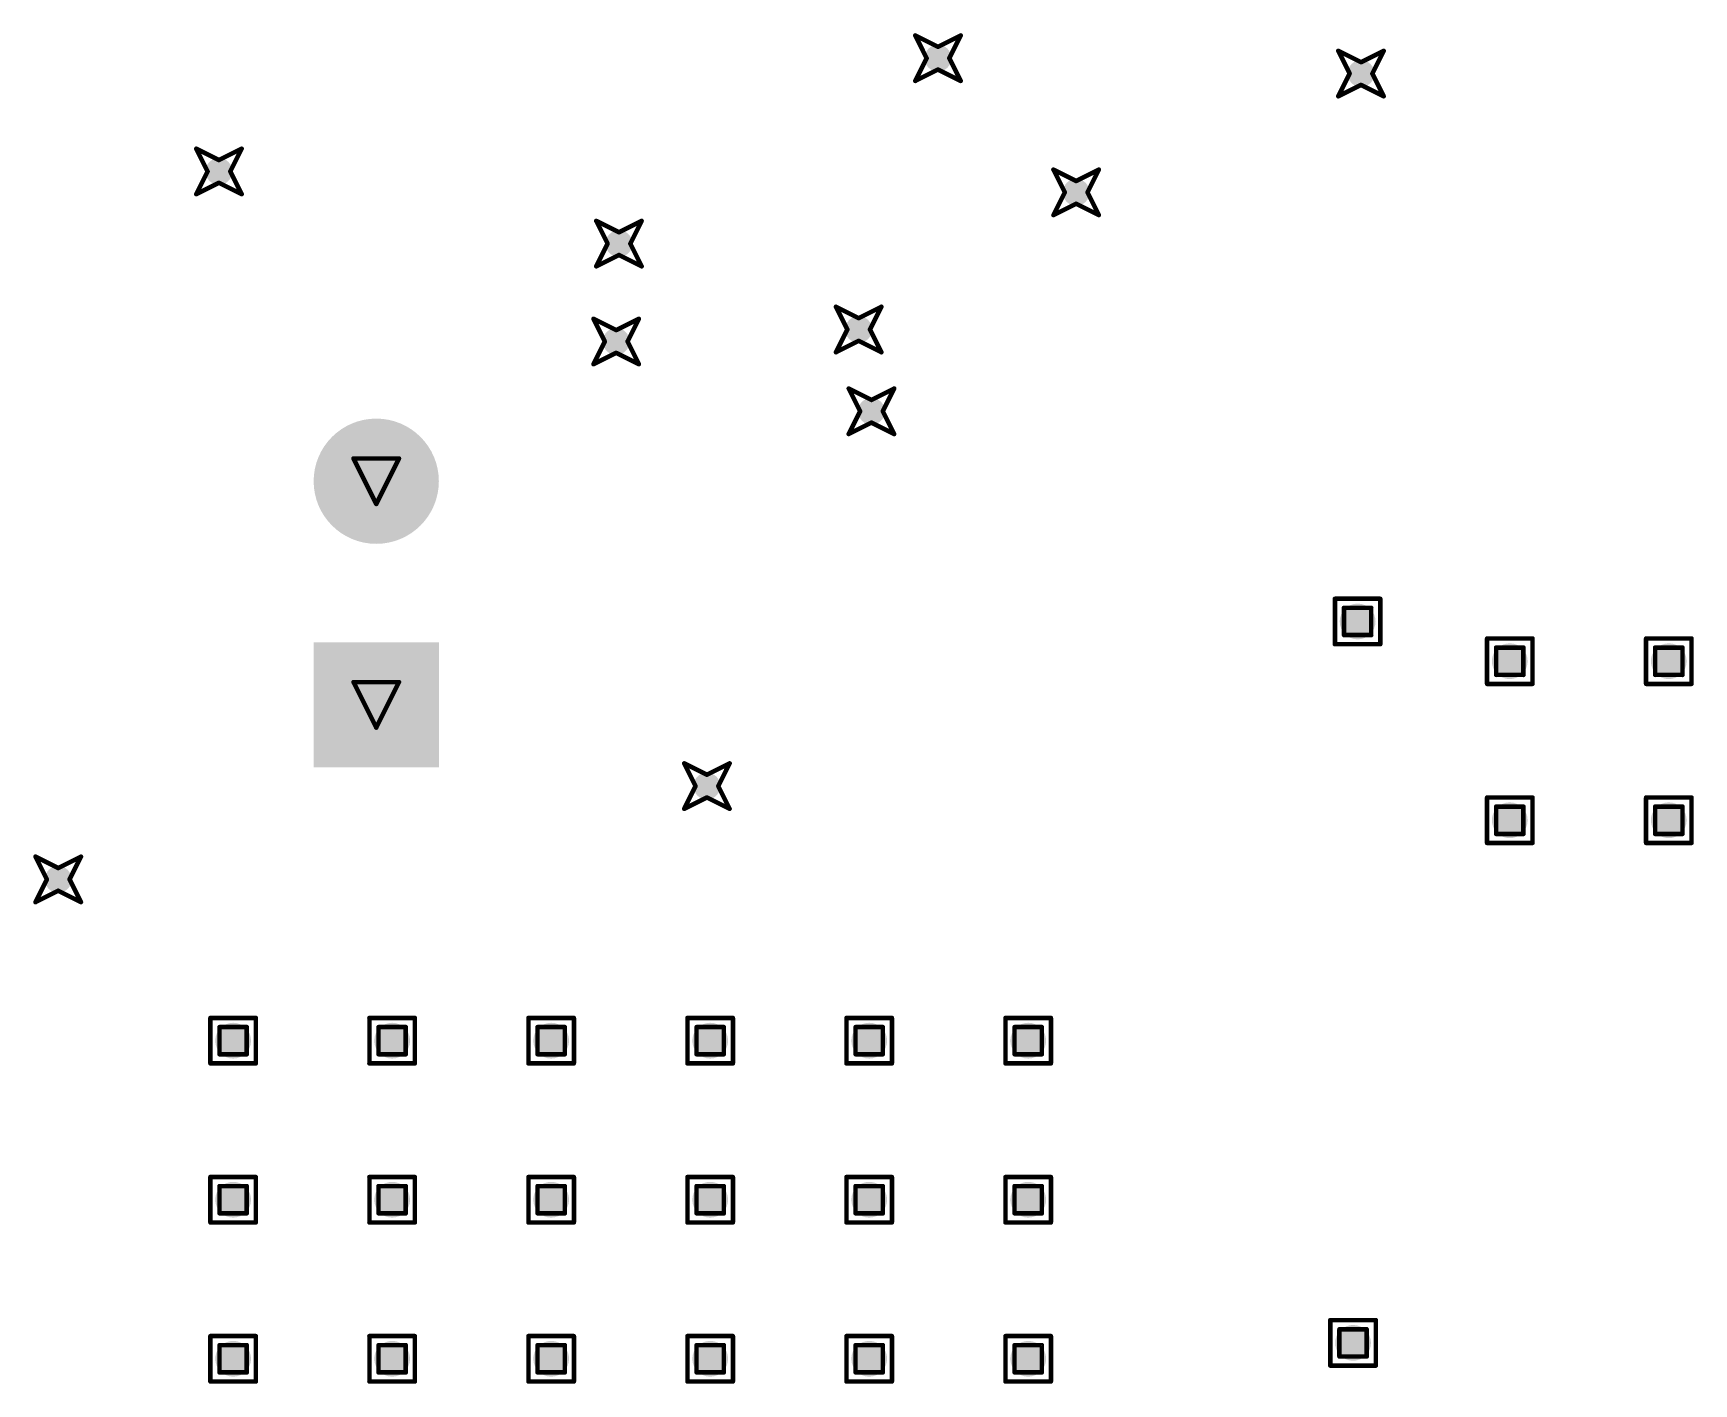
# Model space of a CAD drawing. Header units: millimetres. Extents: x -25 to 478, y -31 to 252.
# Drawn here: x 248.79 to 267.35, y 22.44 to 37.54 of the extents above; entities that cross this region are included whole.
import ezdxf

# ---------------------------------------------------------------- set-up
doc = ezdxf.new("R2010")
doc.units = ezdxf.units.MM
for name, color, linetype in [('DrillDrawing', 1, 'Continuous'), ('MultiLayer', 9, 'Continuous'), ('PadHoleLayer', 156, 'Continuous'), ('ViaHoleLayer', 16, 'Continuous')]:
    doc.layers.add(name, color=color, linetype=linetype)

# ---------------------------------------------------------------- blocks, each defined once
blk = doc.blocks.new('JST_B2B_EH_A_1496')
at = {"layer": 'MultiLayer'}
blk.add_hatch(color=9, dxfattribs=at).paths.add_polyline_path([(-1.95, 0.7), (-0.55, 0.7), (-0.55, -0.7), (-1.95, -0.7)])
h = blk.add_hatch(color=9, dxfattribs=at)
edge = h.paths.add_edge_path()
edge.add_arc((1.25, 0), 0.7, 0, 360)
at = {"layer": 'PadHoleLayer'}
h = blk.add_hatch(color=156, dxfattribs=at)
edge = h.paths.add_edge_path()
edge.add_arc((-1.25, 0), 0.45, 0, 360)
h = blk.add_hatch(color=156, dxfattribs=at)
edge = h.paths.add_edge_path()
edge.add_arc((1.25, 0), 0.45, 0, 360)

msp = doc.modelspace()

# ---------------------------------------------------------------- hatches: boundary and pattern name
at = {"layer": 'ViaHoleLayer'}
h = msp.add_hatch(color=16, dxfattribs=at)
edge = h.paths.add_edge_path()
edge.add_arc((258.902, 37.262), 0.15, 0, 360)
h = msp.add_hatch(color=16, dxfattribs=at)
edge = h.paths.add_edge_path()
edge.add_arc((263.632, 37.09), 0.15, 0, 360)
h = msp.add_hatch(color=16, dxfattribs=at)
edge = h.paths.add_edge_path()
edge.add_arc((250.862, 35.996), 0.15, 0, 360)
h = msp.add_hatch(color=16, dxfattribs=at)
edge = h.paths.add_edge_path()
edge.add_arc((260.447, 35.762), 0.15, 0, 360)
h = msp.add_hatch(color=16, dxfattribs=at)
edge = h.paths.add_edge_path()
edge.add_arc((255.335, 35.189), 0.15, 0, 360)
h = msp.add_hatch(color=16, dxfattribs=at)
edge = h.paths.add_edge_path()
edge.add_arc((258.015, 34.229), 0.15, 0, 360)
h = msp.add_hatch(color=16, dxfattribs=at)
edge = h.paths.add_edge_path()
edge.add_arc((255.304, 34.095), 0.15, 0, 360)
h = msp.add_hatch(color=16, dxfattribs=at)
edge = h.paths.add_edge_path()
edge.add_arc((258.158, 33.315), 0.15, 0, 360)
h = msp.add_hatch(color=16, dxfattribs=at)
edge = h.paths.add_edge_path()
edge.add_arc((263.594, 30.965), 0.2, 0, 360)
h = msp.add_hatch(color=16, dxfattribs=at)
edge = h.paths.add_edge_path()
edge.add_arc((265.295, 30.521), 0.2, 0, 360)
h = msp.add_hatch(color=16, dxfattribs=at)
edge = h.paths.add_edge_path()
edge.add_arc((267.073, 30.521), 0.2, 0, 360)
h = msp.add_hatch(color=16, dxfattribs=at)
edge = h.paths.add_edge_path()
edge.add_arc((256.318, 29.125), 0.15, 0, 360)
h = msp.add_hatch(color=16, dxfattribs=at)
edge = h.paths.add_edge_path()
edge.add_arc((265.295, 28.743), 0.2, 0, 360)
h = msp.add_hatch(color=16, dxfattribs=at)
edge = h.paths.add_edge_path()
edge.add_arc((267.073, 28.743), 0.2, 0, 360)
h = msp.add_hatch(color=16, dxfattribs=at)
edge = h.paths.add_edge_path()
edge.add_arc((249.065, 28.082), 0.15, 0, 360)
h = msp.add_hatch(color=16, dxfattribs=at)
edge = h.paths.add_edge_path()
edge.add_arc((251.021, 26.279), 0.2, 0, 360)
h = msp.add_hatch(color=16, dxfattribs=at)
edge = h.paths.add_edge_path()
edge.add_arc((252.799, 26.279), 0.2, 0, 360)
h = msp.add_hatch(color=16, dxfattribs=at)
edge = h.paths.add_edge_path()
edge.add_arc((254.577, 26.279), 0.2, 0, 360)
h = msp.add_hatch(color=16, dxfattribs=at)
edge = h.paths.add_edge_path()
edge.add_arc((256.355, 26.279), 0.2, 0, 360)
h = msp.add_hatch(color=16, dxfattribs=at)
edge = h.paths.add_edge_path()
edge.add_arc((258.133, 26.279), 0.2, 0, 360)
h = msp.add_hatch(color=16, dxfattribs=at)
edge = h.paths.add_edge_path()
edge.add_arc((259.911, 26.279), 0.2, 0, 360)
h = msp.add_hatch(color=16, dxfattribs=at)
edge = h.paths.add_edge_path()
edge.add_arc((251.021, 24.501), 0.2, 0, 360)
h = msp.add_hatch(color=16, dxfattribs=at)
edge = h.paths.add_edge_path()
edge.add_arc((252.799, 24.501), 0.2, 0, 360)
h = msp.add_hatch(color=16, dxfattribs=at)
edge = h.paths.add_edge_path()
edge.add_arc((254.577, 24.501), 0.2, 0, 360)
h = msp.add_hatch(color=16, dxfattribs=at)
edge = h.paths.add_edge_path()
edge.add_arc((256.355, 24.501), 0.2, 0, 360)
h = msp.add_hatch(color=16, dxfattribs=at)
edge = h.paths.add_edge_path()
edge.add_arc((258.133, 24.501), 0.2, 0, 360)
h = msp.add_hatch(color=16, dxfattribs=at)
edge = h.paths.add_edge_path()
edge.add_arc((259.911, 24.501), 0.2, 0, 360)
h = msp.add_hatch(color=16, dxfattribs=at)
edge = h.paths.add_edge_path()
edge.add_arc((263.543, 22.901), 0.2, 0, 360)
h = msp.add_hatch(color=16, dxfattribs=at)
edge = h.paths.add_edge_path()
edge.add_arc((251.021, 22.723), 0.2, 0, 360)
h = msp.add_hatch(color=16, dxfattribs=at)
edge = h.paths.add_edge_path()
edge.add_arc((252.799, 22.723), 0.2, 0, 360)
h = msp.add_hatch(color=16, dxfattribs=at)
edge = h.paths.add_edge_path()
edge.add_arc((254.577, 22.723), 0.2, 0, 360)
h = msp.add_hatch(color=16, dxfattribs=at)
edge = h.paths.add_edge_path()
edge.add_arc((256.355, 22.723), 0.2, 0, 360)
h = msp.add_hatch(color=16, dxfattribs=at)
edge = h.paths.add_edge_path()
edge.add_arc((258.133, 22.723), 0.2, 0, 360)
h = msp.add_hatch(color=16, dxfattribs=at)
edge = h.paths.add_edge_path()
edge.add_arc((259.911, 22.723), 0.2, 0, 360)

# ---------------------------------------------------------------- linework, layer by layer
at = {"layer": 'DrillDrawing', "const_width": 0.0508}
for points in [[(258.648, 37.516), (258.902, 37.389)], [(258.648, 37.516), (258.775, 37.262)], [(258.902, 37.389), (259.156, 37.516)], [(259.029, 37.262), (259.156, 37.516)], [(263.378, 37.344), (263.632, 37.217)], [(263.378, 37.344), (263.505, 37.09)], [(263.632, 37.217), (263.886, 37.344)], [(263.759, 37.09), (263.886, 37.344)], [(258.648, 37.008), (258.775, 37.262)], [(258.648, 37.008), (258.902, 37.135)], [(258.902, 37.135), (259.156, 37.008)], [(259.029, 37.262), (259.156, 37.008)], [(263.378, 36.836), (263.505, 37.09)], [(263.378, 36.836), (263.632, 36.963)], [(263.632, 36.963), (263.886, 36.836)], [(263.759, 37.09), (263.886, 36.836)], [(250.608, 36.25), (250.862, 36.123)], [(250.608, 36.25), (250.735, 35.996)], [(250.862, 36.123), (251.116, 36.25)], [(250.989, 35.996), (251.116, 36.25)], [(250.608, 35.742), (250.735, 35.996)], [(250.989, 35.996), (251.116, 35.742)], [(260.193, 36.016), (260.447, 35.889)], [(260.193, 36.016), (260.32, 35.762)], [(260.447, 35.889), (260.701, 36.016)], [(260.574, 35.762), (260.701, 36.016)], [(250.608, 35.742), (250.862, 35.869)], [(250.862, 35.869), (251.116, 35.742)], [(260.193, 35.508), (260.32, 35.762)], [(260.193, 35.508), (260.447, 35.635)], [(260.447, 35.635), (260.701, 35.508)], [(260.574, 35.762), (260.701, 35.508)], [(255.081, 35.443), (255.335, 35.316)], [(255.081, 35.443), (255.208, 35.189)], [(255.335, 35.316), (255.589, 35.443)], [(255.462, 35.189), (255.589, 35.443)], [(255.081, 34.935), (255.208, 35.189)], [(255.462, 35.189), (255.589, 34.935)], [(255.081, 34.935), (255.335, 35.062)], [(255.335, 35.062), (255.589, 34.935)], [(255.05, 34.349), (255.304, 34.222)], [(255.05, 34.349), (255.177, 34.095)], [(255.304, 34.222), (255.558, 34.349)], [(255.431, 34.095), (255.558, 34.349)], [(257.761, 34.483), (258.015, 34.356)], [(257.761, 34.483), (257.888, 34.229)], [(258.015, 34.356), (258.269, 34.483)], [(258.142, 34.229), (258.269, 34.483)], [(257.761, 33.975), (257.888, 34.229)], [(258.142, 34.229), (258.269, 33.975)], [(255.05, 33.841), (255.177, 34.095)], [(255.05, 33.841), (255.304, 33.968)], [(255.304, 33.968), (255.558, 33.841)], [(255.431, 34.095), (255.558, 33.841)], [(257.761, 33.975), (258.015, 34.102)], [(258.015, 34.102), (258.269, 33.975)], [(257.904, 33.569), (258.158, 33.442)], [(257.904, 33.569), (258.031, 33.315)], [(258.158, 33.442), (258.412, 33.569)], [(258.285, 33.315), (258.412, 33.569)], [(257.904, 33.061), (258.031, 33.315)], [(258.285, 33.315), (258.412, 33.061)], [(257.904, 33.061), (258.158, 33.188)], [(258.158, 33.188), (258.412, 33.061)], [(252.367, 32.787), (252.875, 32.787)], [(252.367, 32.787), (252.621, 32.279)], [(252.621, 32.279), (252.875, 32.787)], [(263.34, 31.219), (263.848, 31.219)], [(263.34, 30.711), (263.34, 31.219)], [(263.848, 30.711), (263.848, 31.219)], [(263.441, 31.118), (263.746, 31.118)], [(263.441, 30.813), (263.441, 31.118)], [(263.746, 30.813), (263.746, 31.118)], [(263.441, 30.813), (263.746, 30.813)], [(263.34, 30.711), (263.848, 30.711)], [(265.041, 30.775), (265.549, 30.775)], [(265.041, 30.267), (265.041, 30.775)], [(265.143, 30.673), (265.448, 30.673)], [(265.143, 30.368), (265.143, 30.673)], [(265.448, 30.368), (265.448, 30.673)], [(265.549, 30.267), (265.549, 30.775)], [(266.819, 30.775), (267.327, 30.775)], [(266.819, 30.267), (266.819, 30.775)], [(266.921, 30.673), (267.226, 30.673)], [(266.921, 30.368), (266.921, 30.673)], [(267.226, 30.368), (267.226, 30.673)], [(267.327, 30.267), (267.327, 30.775)], [(252.367, 30.287), (252.875, 30.287)], [(252.367, 30.287), (252.621, 29.779)], [(252.621, 29.779), (252.875, 30.287)], [(265.041, 30.267), (265.549, 30.267)], [(265.143, 30.368), (265.448, 30.368)], [(266.819, 30.267), (267.327, 30.267)], [(266.921, 30.368), (267.226, 30.368)], [(256.064, 29.379), (256.318, 29.252)], [(256.064, 29.379), (256.191, 29.125)], [(256.318, 29.252), (256.572, 29.379)], [(256.445, 29.125), (256.572, 29.379)], [(256.064, 28.871), (256.191, 29.125)], [(256.064, 28.871), (256.318, 28.998)], [(256.318, 28.998), (256.572, 28.871)], [(256.445, 29.125), (256.572, 28.871)], [(265.041, 28.997), (265.549, 28.997)], [(265.041, 28.489), (265.041, 28.997)], [(265.549, 28.489), (265.549, 28.997)], [(266.819, 28.997), (267.327, 28.997)], [(266.819, 28.489), (266.819, 28.997)], [(267.327, 28.489), (267.327, 28.997)], [(265.143, 28.895), (265.448, 28.895)], [(265.143, 28.59), (265.143, 28.895)], [(265.448, 28.59), (265.448, 28.895)], [(266.921, 28.895), (267.226, 28.895)], [(266.921, 28.59), (266.921, 28.895)], [(267.226, 28.59), (267.226, 28.895)], [(265.143, 28.59), (265.448, 28.59)], [(266.921, 28.59), (267.226, 28.59)], [(265.041, 28.489), (265.549, 28.489)], [(266.819, 28.489), (267.327, 28.489)], [(248.811, 28.336), (249.065, 28.209)], [(248.811, 28.336), (248.938, 28.082)], [(249.065, 28.209), (249.319, 28.336)], [(249.192, 28.082), (249.319, 28.336)], [(248.811, 27.828), (248.938, 28.082)], [(249.192, 28.082), (249.319, 27.828)], [(248.811, 27.828), (249.065, 27.955)], [(249.065, 27.955), (249.319, 27.828)], [(250.767, 26.533), (251.275, 26.533)], [(250.767, 26.025), (250.767, 26.533)], [(251.275, 26.025), (251.275, 26.533)], [(252.545, 26.533), (253.053, 26.533)], [(252.545, 26.025), (252.545, 26.533)], [(253.053, 26.025), (253.053, 26.533)], [(254.323, 26.533), (254.831, 26.533)], [(254.323, 26.025), (254.323, 26.533)], [(254.831, 26.025), (254.831, 26.533)], [(256.101, 26.533), (256.609, 26.533)], [(256.101, 26.025), (256.101, 26.533)], [(256.609, 26.025), (256.609, 26.533)], [(257.879, 26.533), (258.387, 26.533)], [(257.879, 26.025), (257.879, 26.533)], [(258.387, 26.025), (258.387, 26.533)], [(259.657, 26.533), (260.165, 26.533)], [(259.657, 26.025), (259.657, 26.533)], [(260.165, 26.025), (260.165, 26.533)], [(250.868, 26.431), (251.173, 26.431)], [(250.868, 26.127), (250.868, 26.431)], [(251.173, 26.127), (251.173, 26.431)], [(252.646, 26.431), (252.951, 26.431)], [(252.646, 26.127), (252.646, 26.431)], [(252.951, 26.127), (252.951, 26.431)], [(254.424, 26.431), (254.729, 26.431)], [(254.424, 26.127), (254.424, 26.431)], [(254.729, 26.127), (254.729, 26.431)], [(256.202, 26.431), (256.507, 26.431)], [(256.202, 26.127), (256.202, 26.431)], [(256.507, 26.127), (256.507, 26.431)], [(257.98, 26.431), (258.285, 26.431)], [(257.98, 26.127), (257.98, 26.431)], [(258.285, 26.127), (258.285, 26.431)], [(259.758, 26.431), (260.063, 26.431)], [(259.758, 26.127), (259.758, 26.431)], [(260.063, 26.127), (260.063, 26.431)], [(250.767, 26.025), (251.275, 26.025)], [(250.868, 26.127), (251.173, 26.127)], [(252.545, 26.025), (253.053, 26.025)], [(252.646, 26.127), (252.951, 26.127)], [(254.323, 26.025), (254.831, 26.025)], [(254.424, 26.127), (254.729, 26.127)], [(256.101, 26.025), (256.609, 26.025)], [(256.202, 26.127), (256.507, 26.127)], [(257.879, 26.025), (258.387, 26.025)], [(257.98, 26.127), (258.285, 26.127)], [(259.657, 26.025), (260.165, 26.025)], [(259.758, 26.127), (260.063, 26.127)], [(250.767, 24.755), (251.275, 24.755)], [(250.767, 24.247), (250.767, 24.755)], [(251.275, 24.247), (251.275, 24.755)], [(252.545, 24.755), (253.053, 24.755)], [(252.545, 24.247), (252.545, 24.755)], [(253.053, 24.247), (253.053, 24.755)], [(254.323, 24.755), (254.831, 24.755)], [(254.323, 24.247), (254.323, 24.755)], [(254.831, 24.247), (254.831, 24.755)], [(256.101, 24.755), (256.609, 24.755)], [(256.101, 24.247), (256.101, 24.755)], [(256.609, 24.247), (256.609, 24.755)], [(257.879, 24.755), (258.387, 24.755)], [(257.879, 24.247), (257.879, 24.755)], [(258.387, 24.247), (258.387, 24.755)], [(259.657, 24.755), (260.165, 24.755)], [(259.657, 24.247), (259.657, 24.755)], [(260.165, 24.247), (260.165, 24.755)], [(250.868, 24.653), (251.173, 24.653)], [(250.868, 24.349), (250.868, 24.653)], [(251.173, 24.349), (251.173, 24.653)], [(252.646, 24.653), (252.951, 24.653)], [(252.646, 24.349), (252.646, 24.653)], [(252.951, 24.349), (252.951, 24.653)], [(254.424, 24.653), (254.729, 24.653)], [(254.424, 24.349), (254.424, 24.653)], [(254.729, 24.349), (254.729, 24.653)], [(256.202, 24.653), (256.507, 24.653)], [(256.202, 24.349), (256.202, 24.653)], [(256.507, 24.349), (256.507, 24.653)], [(257.98, 24.653), (258.285, 24.653)], [(257.98, 24.349), (257.98, 24.653)], [(258.285, 24.349), (258.285, 24.653)], [(259.758, 24.653), (260.063, 24.653)], [(259.758, 24.349), (259.758, 24.653)], [(260.063, 24.349), (260.063, 24.653)], [(250.868, 24.349), (251.173, 24.349)], [(252.646, 24.349), (252.951, 24.349)], [(254.424, 24.349), (254.729, 24.349)], [(256.202, 24.349), (256.507, 24.349)], [(257.98, 24.349), (258.285, 24.349)], [(259.758, 24.349), (260.063, 24.349)], [(250.767, 24.247), (251.275, 24.247)], [(252.545, 24.247), (253.053, 24.247)], [(254.323, 24.247), (254.831, 24.247)], [(256.101, 24.247), (256.609, 24.247)], [(257.879, 24.247), (258.387, 24.247)], [(259.657, 24.247), (260.165, 24.247)], [(263.289, 23.155), (263.797, 23.155)], [(263.289, 22.647), (263.289, 23.155)], [(263.39, 23.053), (263.695, 23.053)], [(263.39, 22.748), (263.39, 23.053)], [(263.695, 22.748), (263.695, 23.053)], [(263.797, 22.647), (263.797, 23.155)], [(250.767, 22.977), (251.275, 22.977)], [(250.767, 22.469), (250.767, 22.977)], [(250.868, 22.875), (251.173, 22.875)], [(250.868, 22.571), (250.868, 22.875)], [(251.173, 22.571), (251.173, 22.875)], [(251.275, 22.469), (251.275, 22.977)], [(252.545, 22.977), (253.053, 22.977)], [(252.545, 22.469), (252.545, 22.977)], [(252.646, 22.875), (252.951, 22.875)], [(252.646, 22.571), (252.646, 22.875)], [(252.951, 22.571), (252.951, 22.875)], [(253.053, 22.469), (253.053, 22.977)], [(254.323, 22.977), (254.831, 22.977)], [(254.323, 22.469), (254.323, 22.977)], [(254.424, 22.875), (254.729, 22.875)], [(254.424, 22.571), (254.424, 22.875)], [(254.729, 22.571), (254.729, 22.875)], [(254.831, 22.469), (254.831, 22.977)], [(256.101, 22.977), (256.609, 22.977)], [(256.101, 22.469), (256.101, 22.977)], [(256.202, 22.875), (256.507, 22.875)], [(256.202, 22.571), (256.202, 22.875)], [(256.507, 22.571), (256.507, 22.875)], [(256.609, 22.469), (256.609, 22.977)], [(257.879, 22.977), (258.387, 22.977)], [(257.879, 22.469), (257.879, 22.977)], [(257.98, 22.875), (258.285, 22.875)], [(257.98, 22.571), (257.98, 22.875)], [(258.285, 22.571), (258.285, 22.875)], [(258.387, 22.469), (258.387, 22.977)], [(259.657, 22.977), (260.165, 22.977)], [(259.657, 22.469), (259.657, 22.977)], [(259.758, 22.875), (260.063, 22.875)], [(259.758, 22.571), (259.758, 22.875)], [(260.063, 22.571), (260.063, 22.875)], [(260.165, 22.469), (260.165, 22.977)], [(263.289, 22.647), (263.797, 22.647)], [(263.39, 22.748), (263.695, 22.748)], [(250.767, 22.469), (251.275, 22.469)], [(250.868, 22.571), (251.173, 22.571)], [(252.545, 22.469), (253.053, 22.469)], [(252.646, 22.571), (252.951, 22.571)], [(254.323, 22.469), (254.831, 22.469)], [(254.424, 22.571), (254.729, 22.571)], [(256.101, 22.469), (256.609, 22.469)], [(256.202, 22.571), (256.507, 22.571)], [(257.879, 22.469), (258.387, 22.469)], [(257.98, 22.571), (258.285, 22.571)], [(259.657, 22.469), (260.165, 22.469)], [(259.758, 22.571), (260.063, 22.571)]]:
    msp.add_lwpolyline(points, dxfattribs=at)
at = {"layer": 'DrillDrawing', "const_width": 0.0254}
for points in [[(258.635, 37.516, 1), (258.661, 37.516, 1)], [(258.635, 37.516, 1), (258.661, 37.516, 1)], [(259.143, 37.516, 1), (259.169, 37.516, 1)], [(259.143, 37.516, 1), (259.169, 37.516, 1)], [(258.889, 37.389, 1), (258.915, 37.389, 1)], [(258.889, 37.389, 1), (258.915, 37.389, 1)], [(263.365, 37.344, 1), (263.39, 37.344, 1)], [(263.365, 37.344, 1), (263.39, 37.344, 1)], [(263.873, 37.344, 1), (263.898, 37.344, 1)], [(263.873, 37.344, 1), (263.898, 37.344, 1)], [(258.762, 37.262, 1), (258.788, 37.262, 1)], [(258.762, 37.262, 1), (258.788, 37.262, 1)], [(258.889, 37.135, 1), (258.915, 37.135, 1)], [(258.889, 37.135, 1), (258.915, 37.135, 1)], [(259.016, 37.262, 1), (259.042, 37.262, 1)], [(259.016, 37.262, 1), (259.042, 37.262, 1)], [(263.619, 37.217, 1), (263.644, 37.217, 1)], [(263.619, 37.217, 1), (263.644, 37.217, 1)], [(258.635, 37.008, 1), (258.661, 37.008, 1)], [(258.635, 37.008, 1), (258.661, 37.008, 1)], [(259.143, 37.008, 1), (259.169, 37.008, 1)], [(259.143, 37.008, 1), (259.169, 37.008, 1)], [(263.492, 37.09, 1), (263.517, 37.09, 1)], [(263.492, 37.09, 1), (263.517, 37.09, 1)], [(263.619, 36.963, 1), (263.644, 36.963, 1)], [(263.619, 36.963, 1), (263.644, 36.963, 1)], [(263.746, 37.09, 1), (263.771, 37.09, 1)], [(263.746, 37.09, 1), (263.771, 37.09, 1)], [(263.365, 36.836, 1), (263.39, 36.836, 1)], [(263.365, 36.836, 1), (263.39, 36.836, 1)], [(263.873, 36.836, 1), (263.898, 36.836, 1)], [(263.873, 36.836, 1), (263.898, 36.836, 1)], [(250.596, 36.25, 1), (250.621, 36.25, 1)], [(250.596, 36.25, 1), (250.621, 36.25, 1)], [(251.104, 36.25, 1), (251.129, 36.25, 1)], [(251.104, 36.25, 1), (251.129, 36.25, 1)], [(250.723, 35.996, 1), (250.748, 35.996, 1)], [(250.723, 35.996, 1), (250.748, 35.996, 1)], [(250.85, 36.123, 1), (250.875, 36.123, 1)], [(250.85, 36.123, 1), (250.875, 36.123, 1)], [(250.977, 35.996, 1), (251.002, 35.996, 1)], [(250.977, 35.996, 1), (251.002, 35.996, 1)], [(260.18, 36.016, 1), (260.205, 36.016, 1)], [(260.18, 36.016, 1), (260.205, 36.016, 1)], [(260.688, 36.016, 1), (260.713, 36.016, 1)], [(260.688, 36.016, 1), (260.713, 36.016, 1)], [(250.85, 35.869, 1), (250.875, 35.869, 1)], [(250.85, 35.869, 1), (250.875, 35.869, 1)], [(260.434, 35.889, 1), (260.459, 35.889, 1)], [(260.434, 35.889, 1), (260.459, 35.889, 1)], [(250.596, 35.742, 1), (250.621, 35.742, 1)], [(250.596, 35.742, 1), (250.621, 35.742, 1)], [(251.104, 35.742, 1), (251.129, 35.742, 1)], [(251.104, 35.742, 1), (251.129, 35.742, 1)], [(260.307, 35.762, 1), (260.332, 35.762, 1)], [(260.307, 35.762, 1), (260.332, 35.762, 1)], [(260.434, 35.635, 1), (260.459, 35.635, 1)], [(260.434, 35.635, 1), (260.459, 35.635, 1)], [(260.561, 35.762, 1), (260.586, 35.762, 1)], [(260.561, 35.762, 1), (260.586, 35.762, 1)], [(255.068, 35.443, 1), (255.093, 35.443, 1)], [(255.068, 35.443, 1), (255.093, 35.443, 1)], [(255.576, 35.443, 1), (255.601, 35.443, 1)], [(255.576, 35.443, 1), (255.601, 35.443, 1)], [(260.18, 35.508, 1), (260.205, 35.508, 1)], [(260.18, 35.508, 1), (260.205, 35.508, 1)], [(260.688, 35.508, 1), (260.713, 35.508, 1)], [(260.688, 35.508, 1), (260.713, 35.508, 1)], [(255.322, 35.316, 1), (255.347, 35.316, 1)], [(255.322, 35.316, 1), (255.347, 35.316, 1)], [(255.195, 35.189, 1), (255.22, 35.189, 1)], [(255.195, 35.189, 1), (255.22, 35.189, 1)], [(255.449, 35.189, 1), (255.474, 35.189, 1)], [(255.449, 35.189, 1), (255.474, 35.189, 1)], [(255.068, 34.935, 1), (255.093, 34.935, 1)], [(255.068, 34.935, 1), (255.093, 34.935, 1)], [(255.322, 35.062, 1), (255.347, 35.062, 1)], [(255.322, 35.062, 1), (255.347, 35.062, 1)], [(255.576, 34.935, 1), (255.601, 34.935, 1)], [(255.576, 34.935, 1), (255.601, 34.935, 1)], [(255.037, 34.349, 1), (255.062, 34.349, 1)], [(255.037, 34.349, 1), (255.062, 34.349, 1)], [(255.545, 34.349, 1), (255.57, 34.349, 1)], [(255.545, 34.349, 1), (255.57, 34.349, 1)], [(257.748, 34.483, 1), (257.774, 34.483, 1)], [(257.748, 34.483, 1), (257.774, 34.483, 1)], [(258.002, 34.356, 1), (258.028, 34.356, 1)], [(258.002, 34.356, 1), (258.028, 34.356, 1)], [(258.256, 34.483, 1), (258.282, 34.483, 1)], [(258.256, 34.483, 1), (258.282, 34.483, 1)], [(255.291, 34.222, 1), (255.316, 34.222, 1)], [(255.291, 34.222, 1), (255.316, 34.222, 1)], [(257.875, 34.229, 1), (257.901, 34.229, 1)], [(257.875, 34.229, 1), (257.901, 34.229, 1)], [(258.129, 34.229, 1), (258.155, 34.229, 1)], [(258.129, 34.229, 1), (258.155, 34.229, 1)], [(255.164, 34.095, 1), (255.189, 34.095, 1)], [(255.164, 34.095, 1), (255.189, 34.095, 1)], [(255.291, 33.968, 1), (255.316, 33.968, 1)], [(255.291, 33.968, 1), (255.316, 33.968, 1)], [(255.418, 34.095, 1), (255.443, 34.095, 1)], [(255.418, 34.095, 1), (255.443, 34.095, 1)], [(257.748, 33.975, 1), (257.774, 33.975, 1)], [(257.748, 33.975, 1), (257.774, 33.975, 1)], [(258.002, 34.102, 1), (258.028, 34.102, 1)], [(258.002, 34.102, 1), (258.028, 34.102, 1)], [(258.256, 33.975, 1), (258.282, 33.975, 1)], [(258.256, 33.975, 1), (258.282, 33.975, 1)], [(255.037, 33.841, 1), (255.062, 33.841, 1)], [(255.037, 33.841, 1), (255.062, 33.841, 1)], [(255.545, 33.841, 1), (255.57, 33.841, 1)], [(255.545, 33.841, 1), (255.57, 33.841, 1)], [(257.891, 33.569, 1), (257.917, 33.569, 1)], [(257.891, 33.569, 1), (257.917, 33.569, 1)], [(258.145, 33.442, 1), (258.171, 33.442, 1)], [(258.145, 33.442, 1), (258.171, 33.442, 1)], [(258.399, 33.569, 1), (258.425, 33.569, 1)], [(258.399, 33.569, 1), (258.425, 33.569, 1)], [(258.018, 33.315, 1), (258.044, 33.315, 1)], [(258.018, 33.315, 1), (258.044, 33.315, 1)], [(258.272, 33.315, 1), (258.298, 33.315, 1)], [(258.272, 33.315, 1), (258.298, 33.315, 1)], [(257.891, 33.061, 1), (257.917, 33.061, 1)], [(257.891, 33.061, 1), (257.917, 33.061, 1)], [(258.145, 33.188, 1), (258.171, 33.188, 1)], [(258.145, 33.188, 1), (258.171, 33.188, 1)], [(258.399, 33.061, 1), (258.425, 33.061, 1)], [(258.399, 33.061, 1), (258.425, 33.061, 1)], [(252.354, 32.787, 1), (252.38, 32.787, 1)], [(252.354, 32.787, 1), (252.38, 32.787, 1)], [(252.862, 32.787, 1), (252.888, 32.787, 1)], [(252.862, 32.787, 1), (252.888, 32.787, 1)], [(252.608, 32.279, 1), (252.634, 32.279, 1)], [(252.608, 32.279, 1), (252.634, 32.279, 1)], [(263.327, 31.219, 1), (263.352, 31.219, 1)], [(263.327, 31.219, 1), (263.352, 31.219, 1)], [(263.835, 31.219, 1), (263.86, 31.219, 1)], [(263.835, 31.219, 1), (263.86, 31.219, 1)], [(263.429, 31.118, 1), (263.454, 31.118, 1)], [(263.429, 31.118, 1), (263.454, 31.118, 1)], [(263.733, 31.118, 1), (263.759, 31.118, 1)], [(263.733, 31.118, 1), (263.759, 31.118, 1)], [(263.429, 30.813, 1), (263.454, 30.813, 1)], [(263.429, 30.813, 1), (263.454, 30.813, 1)], [(263.733, 30.813, 1), (263.759, 30.813, 1)], [(263.733, 30.813, 1), (263.759, 30.813, 1)], [(263.327, 30.711, 1), (263.352, 30.711, 1)], [(263.327, 30.711, 1), (263.352, 30.711, 1)], [(263.835, 30.711, 1), (263.86, 30.711, 1)], [(263.835, 30.711, 1), (263.86, 30.711, 1)], [(265.029, 30.775, 1), (265.054, 30.775, 1)], [(265.029, 30.775, 1), (265.054, 30.775, 1)], [(265.13, 30.673, 1), (265.156, 30.673, 1)], [(265.13, 30.673, 1), (265.156, 30.673, 1)], [(265.435, 30.673, 1), (265.461, 30.673, 1)], [(265.435, 30.673, 1), (265.461, 30.673, 1)], [(265.537, 30.775, 1), (265.562, 30.775, 1)], [(265.537, 30.775, 1), (265.562, 30.775, 1)], [(266.807, 30.775, 1), (266.832, 30.775, 1)], [(266.807, 30.775, 1), (266.832, 30.775, 1)], [(266.908, 30.673, 1), (266.934, 30.673, 1)], [(266.908, 30.673, 1), (266.934, 30.673, 1)], [(267.213, 30.673, 1), (267.239, 30.673, 1)], [(267.213, 30.673, 1), (267.239, 30.673, 1)], [(267.315, 30.775, 1), (267.34, 30.775, 1)], [(267.315, 30.775, 1), (267.34, 30.775, 1)], [(252.354, 30.287, 1), (252.38, 30.287, 1)], [(252.354, 30.287, 1), (252.38, 30.287, 1)], [(252.862, 30.287, 1), (252.888, 30.287, 1)], [(252.862, 30.287, 1), (252.888, 30.287, 1)], [(265.029, 30.267, 1), (265.054, 30.267, 1)], [(265.029, 30.267, 1), (265.054, 30.267, 1)], [(265.13, 30.368, 1), (265.156, 30.368, 1)], [(265.13, 30.368, 1), (265.156, 30.368, 1)], [(265.435, 30.368, 1), (265.461, 30.368, 1)], [(265.435, 30.368, 1), (265.461, 30.368, 1)], [(265.537, 30.267, 1), (265.562, 30.267, 1)], [(265.537, 30.267, 1), (265.562, 30.267, 1)], [(266.807, 30.267, 1), (266.832, 30.267, 1)], [(266.807, 30.267, 1), (266.832, 30.267, 1)], [(266.908, 30.368, 1), (266.934, 30.368, 1)], [(266.908, 30.368, 1), (266.934, 30.368, 1)], [(267.213, 30.368, 1), (267.239, 30.368, 1)], [(267.213, 30.368, 1), (267.239, 30.368, 1)], [(267.315, 30.267, 1), (267.34, 30.267, 1)], [(267.315, 30.267, 1), (267.34, 30.267, 1)], [(252.608, 29.779, 1), (252.634, 29.779, 1)], [(252.608, 29.779, 1), (252.634, 29.779, 1)], [(256.052, 29.379, 1), (256.077, 29.379, 1)], [(256.052, 29.379, 1), (256.077, 29.379, 1)], [(256.56, 29.379, 1), (256.585, 29.379, 1)], [(256.56, 29.379, 1), (256.585, 29.379, 1)], [(256.306, 29.252, 1), (256.331, 29.252, 1)], [(256.306, 29.252, 1), (256.331, 29.252, 1)], [(256.179, 29.125, 1), (256.204, 29.125, 1)], [(256.179, 29.125, 1), (256.204, 29.125, 1)], [(256.306, 28.998, 1), (256.331, 28.998, 1)], [(256.306, 28.998, 1), (256.331, 28.998, 1)], [(256.433, 29.125, 1), (256.458, 29.125, 1)], [(256.433, 29.125, 1), (256.458, 29.125, 1)], [(265.029, 28.997, 1), (265.054, 28.997, 1)], [(265.029, 28.997, 1), (265.054, 28.997, 1)], [(265.537, 28.997, 1), (265.562, 28.997, 1)], [(265.537, 28.997, 1), (265.562, 28.997, 1)], [(266.807, 28.997, 1), (266.832, 28.997, 1)], [(266.807, 28.997, 1), (266.832, 28.997, 1)], [(267.315, 28.997, 1), (267.34, 28.997, 1)], [(267.315, 28.997, 1), (267.34, 28.997, 1)], [(256.052, 28.871, 1), (256.077, 28.871, 1)], [(256.052, 28.871, 1), (256.077, 28.871, 1)], [(256.56, 28.871, 1), (256.585, 28.871, 1)], [(256.56, 28.871, 1), (256.585, 28.871, 1)], [(265.13, 28.895, 1), (265.156, 28.895, 1)], [(265.13, 28.895, 1), (265.156, 28.895, 1)], [(265.435, 28.895, 1), (265.461, 28.895, 1)], [(265.435, 28.895, 1), (265.461, 28.895, 1)], [(266.908, 28.895, 1), (266.934, 28.895, 1)], [(266.908, 28.895, 1), (266.934, 28.895, 1)], [(267.213, 28.895, 1), (267.239, 28.895, 1)], [(267.213, 28.895, 1), (267.239, 28.895, 1)], [(265.13, 28.59, 1), (265.156, 28.59, 1)], [(265.13, 28.59, 1), (265.156, 28.59, 1)], [(265.435, 28.59, 1), (265.461, 28.59, 1)], [(265.435, 28.59, 1), (265.461, 28.59, 1)], [(266.908, 28.59, 1), (266.934, 28.59, 1)], [(266.908, 28.59, 1), (266.934, 28.59, 1)], [(267.213, 28.59, 1), (267.239, 28.59, 1)], [(267.213, 28.59, 1), (267.239, 28.59, 1)], [(265.029, 28.489, 1), (265.054, 28.489, 1)], [(265.029, 28.489, 1), (265.054, 28.489, 1)], [(265.537, 28.489, 1), (265.562, 28.489, 1)], [(265.537, 28.489, 1), (265.562, 28.489, 1)], [(266.807, 28.489, 1), (266.832, 28.489, 1)], [(266.807, 28.489, 1), (266.832, 28.489, 1)], [(267.315, 28.489, 1), (267.34, 28.489, 1)], [(267.315, 28.489, 1), (267.34, 28.489, 1)], [(248.798, 28.336, 1), (248.824, 28.336, 1)], [(248.798, 28.336, 1), (248.824, 28.336, 1)], [(249.052, 28.209, 1), (249.078, 28.209, 1)], [(249.052, 28.209, 1), (249.078, 28.209, 1)], [(249.306, 28.336, 1), (249.332, 28.336, 1)], [(249.306, 28.336, 1), (249.332, 28.336, 1)], [(248.925, 28.082, 1), (248.951, 28.082, 1)], [(248.925, 28.082, 1), (248.951, 28.082, 1)], [(249.179, 28.082, 1), (249.205, 28.082, 1)], [(249.179, 28.082, 1), (249.205, 28.082, 1)], [(248.798, 27.828, 1), (248.824, 27.828, 1)], [(248.798, 27.828, 1), (248.824, 27.828, 1)], [(249.052, 27.955, 1), (249.078, 27.955, 1)], [(249.052, 27.955, 1), (249.078, 27.955, 1)], [(249.306, 27.828, 1), (249.332, 27.828, 1)], [(249.306, 27.828, 1), (249.332, 27.828, 1)], [(250.754, 26.533, 1), (250.779, 26.533, 1)], [(250.754, 26.533, 1), (250.779, 26.533, 1)], [(251.262, 26.533, 1), (251.287, 26.533, 1)], [(251.262, 26.533, 1), (251.287, 26.533, 1)], [(252.532, 26.533, 1), (252.557, 26.533, 1)], [(252.532, 26.533, 1), (252.557, 26.533, 1)], [(253.04, 26.533, 1), (253.065, 26.533, 1)], [(253.04, 26.533, 1), (253.065, 26.533, 1)], [(254.31, 26.533, 1), (254.335, 26.533, 1)], [(254.31, 26.533, 1), (254.335, 26.533, 1)], [(254.818, 26.533, 1), (254.843, 26.533, 1)], [(254.818, 26.533, 1), (254.843, 26.533, 1)], [(256.088, 26.533, 1), (256.113, 26.533, 1)], [(256.088, 26.533, 1), (256.113, 26.533, 1)], [(256.596, 26.533, 1), (256.621, 26.533, 1)], [(256.596, 26.533, 1), (256.621, 26.533, 1)], [(257.866, 26.533, 1), (257.891, 26.533, 1)], [(257.866, 26.533, 1), (257.891, 26.533, 1)], [(258.374, 26.533, 1), (258.399, 26.533, 1)], [(258.374, 26.533, 1), (258.399, 26.533, 1)], [(259.644, 26.533, 1), (259.669, 26.533, 1)], [(259.644, 26.533, 1), (259.669, 26.533, 1)], [(260.152, 26.533, 1), (260.177, 26.533, 1)], [(260.152, 26.533, 1), (260.177, 26.533, 1)], [(250.856, 26.431, 1), (250.881, 26.431, 1)], [(250.856, 26.431, 1), (250.881, 26.431, 1)], [(251.16, 26.431, 1), (251.186, 26.431, 1)], [(251.16, 26.431, 1), (251.186, 26.431, 1)], [(252.634, 26.431, 1), (252.659, 26.431, 1)], [(252.634, 26.431, 1), (252.659, 26.431, 1)], [(252.938, 26.431, 1), (252.964, 26.431, 1)], [(252.938, 26.431, 1), (252.964, 26.431, 1)], [(254.412, 26.431, 1), (254.437, 26.431, 1)], [(254.412, 26.431, 1), (254.437, 26.431, 1)], [(254.716, 26.431, 1), (254.742, 26.431, 1)], [(254.716, 26.431, 1), (254.742, 26.431, 1)], [(256.19, 26.431, 1), (256.215, 26.431, 1)], [(256.19, 26.431, 1), (256.215, 26.431, 1)], [(256.494, 26.431, 1), (256.52, 26.431, 1)], [(256.494, 26.431, 1), (256.52, 26.431, 1)], [(257.968, 26.431, 1), (257.993, 26.431, 1)], [(257.968, 26.431, 1), (257.993, 26.431, 1)], [(258.272, 26.431, 1), (258.298, 26.431, 1)], [(258.272, 26.431, 1), (258.298, 26.431, 1)], [(259.746, 26.431, 1), (259.771, 26.431, 1)], [(259.746, 26.431, 1), (259.771, 26.431, 1)], [(260.05, 26.431, 1), (260.076, 26.431, 1)], [(260.05, 26.431, 1), (260.076, 26.431, 1)], [(250.754, 26.025, 1), (250.779, 26.025, 1)], [(250.754, 26.025, 1), (250.779, 26.025, 1)], [(250.856, 26.127, 1), (250.881, 26.127, 1)], [(250.856, 26.127, 1), (250.881, 26.127, 1)], [(251.16, 26.127, 1), (251.186, 26.127, 1)], [(251.16, 26.127, 1), (251.186, 26.127, 1)], [(251.262, 26.025, 1), (251.287, 26.025, 1)], [(251.262, 26.025, 1), (251.287, 26.025, 1)], [(252.532, 26.025, 1), (252.557, 26.025, 1)], [(252.532, 26.025, 1), (252.557, 26.025, 1)], [(252.634, 26.127, 1), (252.659, 26.127, 1)], [(252.634, 26.127, 1), (252.659, 26.127, 1)], [(252.938, 26.127, 1), (252.964, 26.127, 1)], [(252.938, 26.127, 1), (252.964, 26.127, 1)], [(253.04, 26.025, 1), (253.065, 26.025, 1)], [(253.04, 26.025, 1), (253.065, 26.025, 1)], [(254.31, 26.025, 1), (254.335, 26.025, 1)], [(254.31, 26.025, 1), (254.335, 26.025, 1)], [(254.412, 26.127, 1), (254.437, 26.127, 1)], [(254.412, 26.127, 1), (254.437, 26.127, 1)], [(254.716, 26.127, 1), (254.742, 26.127, 1)], [(254.716, 26.127, 1), (254.742, 26.127, 1)], [(254.818, 26.025, 1), (254.843, 26.025, 1)], [(254.818, 26.025, 1), (254.843, 26.025, 1)], [(256.088, 26.025, 1), (256.113, 26.025, 1)], [(256.088, 26.025, 1), (256.113, 26.025, 1)], [(256.19, 26.127, 1), (256.215, 26.127, 1)], [(256.19, 26.127, 1), (256.215, 26.127, 1)], [(256.494, 26.127, 1), (256.52, 26.127, 1)], [(256.494, 26.127, 1), (256.52, 26.127, 1)], [(256.596, 26.025, 1), (256.621, 26.025, 1)], [(256.596, 26.025, 1), (256.621, 26.025, 1)], [(257.866, 26.025, 1), (257.891, 26.025, 1)], [(257.866, 26.025, 1), (257.891, 26.025, 1)], [(257.968, 26.127, 1), (257.993, 26.127, 1)], [(257.968, 26.127, 1), (257.993, 26.127, 1)], [(258.272, 26.127, 1), (258.298, 26.127, 1)], [(258.272, 26.127, 1), (258.298, 26.127, 1)], [(258.374, 26.025, 1), (258.399, 26.025, 1)], [(258.374, 26.025, 1), (258.399, 26.025, 1)], [(259.644, 26.025, 1), (259.669, 26.025, 1)], [(259.644, 26.025, 1), (259.669, 26.025, 1)], [(259.746, 26.127, 1), (259.771, 26.127, 1)], [(259.746, 26.127, 1), (259.771, 26.127, 1)], [(260.05, 26.127, 1), (260.076, 26.127, 1)], [(260.05, 26.127, 1), (260.076, 26.127, 1)], [(260.152, 26.025, 1), (260.177, 26.025, 1)], [(260.152, 26.025, 1), (260.177, 26.025, 1)], [(250.754, 24.755, 1), (250.779, 24.755, 1)], [(250.754, 24.755, 1), (250.779, 24.755, 1)], [(251.262, 24.755, 1), (251.287, 24.755, 1)], [(251.262, 24.755, 1), (251.287, 24.755, 1)], [(252.532, 24.755, 1), (252.557, 24.755, 1)], [(252.532, 24.755, 1), (252.557, 24.755, 1)], [(253.04, 24.755, 1), (253.065, 24.755, 1)], [(253.04, 24.755, 1), (253.065, 24.755, 1)], [(254.31, 24.755, 1), (254.335, 24.755, 1)], [(254.31, 24.755, 1), (254.335, 24.755, 1)], [(254.818, 24.755, 1), (254.843, 24.755, 1)], [(254.818, 24.755, 1), (254.843, 24.755, 1)], [(256.088, 24.755, 1), (256.113, 24.755, 1)], [(256.088, 24.755, 1), (256.113, 24.755, 1)], [(256.596, 24.755, 1), (256.621, 24.755, 1)], [(256.596, 24.755, 1), (256.621, 24.755, 1)], [(257.866, 24.755, 1), (257.891, 24.755, 1)], [(257.866, 24.755, 1), (257.891, 24.755, 1)], [(258.374, 24.755, 1), (258.399, 24.755, 1)], [(258.374, 24.755, 1), (258.399, 24.755, 1)], [(259.644, 24.755, 1), (259.669, 24.755, 1)], [(259.644, 24.755, 1), (259.669, 24.755, 1)], [(260.152, 24.755, 1), (260.177, 24.755, 1)], [(260.152, 24.755, 1), (260.177, 24.755, 1)], [(250.856, 24.653, 1), (250.881, 24.653, 1)], [(250.856, 24.653, 1), (250.881, 24.653, 1)], [(251.16, 24.653, 1), (251.186, 24.653, 1)], [(251.16, 24.653, 1), (251.186, 24.653, 1)], [(252.634, 24.653, 1), (252.659, 24.653, 1)], [(252.634, 24.653, 1), (252.659, 24.653, 1)], [(252.938, 24.653, 1), (252.964, 24.653, 1)], [(252.938, 24.653, 1), (252.964, 24.653, 1)], [(254.412, 24.653, 1), (254.437, 24.653, 1)], [(254.412, 24.653, 1), (254.437, 24.653, 1)], [(254.716, 24.653, 1), (254.742, 24.653, 1)], [(254.716, 24.653, 1), (254.742, 24.653, 1)], [(256.19, 24.653, 1), (256.215, 24.653, 1)], [(256.19, 24.653, 1), (256.215, 24.653, 1)], [(256.494, 24.653, 1), (256.52, 24.653, 1)], [(256.494, 24.653, 1), (256.52, 24.653, 1)], [(257.968, 24.653, 1), (257.993, 24.653, 1)], [(257.968, 24.653, 1), (257.993, 24.653, 1)], [(258.272, 24.653, 1), (258.298, 24.653, 1)], [(258.272, 24.653, 1), (258.298, 24.653, 1)], [(259.746, 24.653, 1), (259.771, 24.653, 1)], [(259.746, 24.653, 1), (259.771, 24.653, 1)], [(260.05, 24.653, 1), (260.076, 24.653, 1)], [(260.05, 24.653, 1), (260.076, 24.653, 1)], [(250.856, 24.349, 1), (250.881, 24.349, 1)], [(250.856, 24.349, 1), (250.881, 24.349, 1)], [(251.16, 24.349, 1), (251.186, 24.349, 1)], [(251.16, 24.349, 1), (251.186, 24.349, 1)], [(252.634, 24.349, 1), (252.659, 24.349, 1)], [(252.634, 24.349, 1), (252.659, 24.349, 1)], [(252.938, 24.349, 1), (252.964, 24.349, 1)], [(252.938, 24.349, 1), (252.964, 24.349, 1)], [(254.412, 24.349, 1), (254.437, 24.349, 1)], [(254.412, 24.349, 1), (254.437, 24.349, 1)], [(254.716, 24.349, 1), (254.742, 24.349, 1)], [(254.716, 24.349, 1), (254.742, 24.349, 1)], [(256.19, 24.349, 1), (256.215, 24.349, 1)], [(256.19, 24.349, 1), (256.215, 24.349, 1)], [(256.494, 24.349, 1), (256.52, 24.349, 1)], [(256.494, 24.349, 1), (256.52, 24.349, 1)], [(257.968, 24.349, 1), (257.993, 24.349, 1)], [(257.968, 24.349, 1), (257.993, 24.349, 1)], [(258.272, 24.349, 1), (258.298, 24.349, 1)], [(258.272, 24.349, 1), (258.298, 24.349, 1)], [(259.746, 24.349, 1), (259.771, 24.349, 1)], [(259.746, 24.349, 1), (259.771, 24.349, 1)], [(260.05, 24.349, 1), (260.076, 24.349, 1)], [(260.05, 24.349, 1), (260.076, 24.349, 1)], [(250.754, 24.247, 1), (250.779, 24.247, 1)], [(250.754, 24.247, 1), (250.779, 24.247, 1)], [(251.262, 24.247, 1), (251.287, 24.247, 1)], [(251.262, 24.247, 1), (251.287, 24.247, 1)], [(252.532, 24.247, 1), (252.557, 24.247, 1)], [(252.532, 24.247, 1), (252.557, 24.247, 1)], [(253.04, 24.247, 1), (253.065, 24.247, 1)], [(253.04, 24.247, 1), (253.065, 24.247, 1)], [(254.31, 24.247, 1), (254.335, 24.247, 1)], [(254.31, 24.247, 1), (254.335, 24.247, 1)], [(254.818, 24.247, 1), (254.843, 24.247, 1)], [(254.818, 24.247, 1), (254.843, 24.247, 1)], [(256.088, 24.247, 1), (256.113, 24.247, 1)], [(256.088, 24.247, 1), (256.113, 24.247, 1)], [(256.596, 24.247, 1), (256.621, 24.247, 1)], [(256.596, 24.247, 1), (256.621, 24.247, 1)], [(257.866, 24.247, 1), (257.891, 24.247, 1)], [(257.866, 24.247, 1), (257.891, 24.247, 1)], [(258.374, 24.247, 1), (258.399, 24.247, 1)], [(258.374, 24.247, 1), (258.399, 24.247, 1)], [(259.644, 24.247, 1), (259.669, 24.247, 1)], [(259.644, 24.247, 1), (259.669, 24.247, 1)], [(260.152, 24.247, 1), (260.177, 24.247, 1)], [(260.152, 24.247, 1), (260.177, 24.247, 1)], [(263.276, 23.155, 1), (263.302, 23.155, 1)], [(263.276, 23.155, 1), (263.302, 23.155, 1)], [(263.378, 23.053, 1), (263.403, 23.053, 1)], [(263.378, 23.053, 1), (263.403, 23.053, 1)], [(263.683, 23.053, 1), (263.708, 23.053, 1)], [(263.683, 23.053, 1), (263.708, 23.053, 1)], [(263.784, 23.155, 1), (263.81, 23.155, 1)], [(263.784, 23.155, 1), (263.81, 23.155, 1)], [(250.754, 22.977, 1), (250.779, 22.977, 1)], [(250.754, 22.977, 1), (250.779, 22.977, 1)], [(250.856, 22.875, 1), (250.881, 22.875, 1)], [(250.856, 22.875, 1), (250.881, 22.875, 1)], [(251.16, 22.875, 1), (251.186, 22.875, 1)], [(251.16, 22.875, 1), (251.186, 22.875, 1)], [(251.262, 22.977, 1), (251.287, 22.977, 1)], [(251.262, 22.977, 1), (251.287, 22.977, 1)], [(252.532, 22.977, 1), (252.557, 22.977, 1)], [(252.532, 22.977, 1), (252.557, 22.977, 1)], [(252.634, 22.875, 1), (252.659, 22.875, 1)], [(252.634, 22.875, 1), (252.659, 22.875, 1)], [(252.938, 22.875, 1), (252.964, 22.875, 1)], [(252.938, 22.875, 1), (252.964, 22.875, 1)], [(253.04, 22.977, 1), (253.065, 22.977, 1)], [(253.04, 22.977, 1), (253.065, 22.977, 1)], [(254.31, 22.977, 1), (254.335, 22.977, 1)], [(254.31, 22.977, 1), (254.335, 22.977, 1)], [(254.412, 22.875, 1), (254.437, 22.875, 1)], [(254.412, 22.875, 1), (254.437, 22.875, 1)], [(254.716, 22.875, 1), (254.742, 22.875, 1)], [(254.716, 22.875, 1), (254.742, 22.875, 1)], [(254.818, 22.977, 1), (254.843, 22.977, 1)], [(254.818, 22.977, 1), (254.843, 22.977, 1)], [(256.088, 22.977, 1), (256.113, 22.977, 1)], [(256.088, 22.977, 1), (256.113, 22.977, 1)], [(256.19, 22.875, 1), (256.215, 22.875, 1)], [(256.19, 22.875, 1), (256.215, 22.875, 1)], [(256.494, 22.875, 1), (256.52, 22.875, 1)], [(256.494, 22.875, 1), (256.52, 22.875, 1)], [(256.596, 22.977, 1), (256.621, 22.977, 1)], [(256.596, 22.977, 1), (256.621, 22.977, 1)], [(257.866, 22.977, 1), (257.891, 22.977, 1)], [(257.866, 22.977, 1), (257.891, 22.977, 1)], [(257.968, 22.875, 1), (257.993, 22.875, 1)], [(257.968, 22.875, 1), (257.993, 22.875, 1)], [(258.272, 22.875, 1), (258.298, 22.875, 1)], [(258.272, 22.875, 1), (258.298, 22.875, 1)], [(258.374, 22.977, 1), (258.399, 22.977, 1)], [(258.374, 22.977, 1), (258.399, 22.977, 1)], [(259.644, 22.977, 1), (259.669, 22.977, 1)], [(259.644, 22.977, 1), (259.669, 22.977, 1)], [(259.746, 22.875, 1), (259.771, 22.875, 1)], [(259.746, 22.875, 1), (259.771, 22.875, 1)], [(260.05, 22.875, 1), (260.076, 22.875, 1)], [(260.05, 22.875, 1), (260.076, 22.875, 1)], [(260.152, 22.977, 1), (260.177, 22.977, 1)], [(260.152, 22.977, 1), (260.177, 22.977, 1)], [(263.276, 22.647, 1), (263.302, 22.647, 1)], [(263.276, 22.647, 1), (263.302, 22.647, 1)], [(263.378, 22.748, 1), (263.403, 22.748, 1)], [(263.378, 22.748, 1), (263.403, 22.748, 1)], [(263.683, 22.748, 1), (263.708, 22.748, 1)], [(263.683, 22.748, 1), (263.708, 22.748, 1)], [(263.784, 22.647, 1), (263.81, 22.647, 1)], [(263.784, 22.647, 1), (263.81, 22.647, 1)], [(250.754, 22.469, 1), (250.779, 22.469, 1)], [(250.754, 22.469, 1), (250.779, 22.469, 1)], [(250.856, 22.571, 1), (250.881, 22.571, 1)], [(250.856, 22.571, 1), (250.881, 22.571, 1)], [(251.16, 22.571, 1), (251.186, 22.571, 1)], [(251.16, 22.571, 1), (251.186, 22.571, 1)], [(251.262, 22.469, 1), (251.287, 22.469, 1)], [(251.262, 22.469, 1), (251.287, 22.469, 1)], [(252.532, 22.469, 1), (252.557, 22.469, 1)], [(252.532, 22.469, 1), (252.557, 22.469, 1)], [(252.634, 22.571, 1), (252.659, 22.571, 1)], [(252.634, 22.571, 1), (252.659, 22.571, 1)], [(252.938, 22.571, 1), (252.964, 22.571, 1)], [(252.938, 22.571, 1), (252.964, 22.571, 1)], [(253.04, 22.469, 1), (253.065, 22.469, 1)], [(253.04, 22.469, 1), (253.065, 22.469, 1)], [(254.31, 22.469, 1), (254.335, 22.469, 1)], [(254.31, 22.469, 1), (254.335, 22.469, 1)], [(254.412, 22.571, 1), (254.437, 22.571, 1)], [(254.412, 22.571, 1), (254.437, 22.571, 1)], [(254.716, 22.571, 1), (254.742, 22.571, 1)], [(254.716, 22.571, 1), (254.742, 22.571, 1)], [(254.818, 22.469, 1), (254.843, 22.469, 1)], [(254.818, 22.469, 1), (254.843, 22.469, 1)], [(256.088, 22.469, 1), (256.113, 22.469, 1)], [(256.088, 22.469, 1), (256.113, 22.469, 1)], [(256.19, 22.571, 1), (256.215, 22.571, 1)], [(256.19, 22.571, 1), (256.215, 22.571, 1)], [(256.494, 22.571, 1), (256.52, 22.571, 1)], [(256.494, 22.571, 1), (256.52, 22.571, 1)], [(256.596, 22.469, 1), (256.621, 22.469, 1)], [(256.596, 22.469, 1), (256.621, 22.469, 1)], [(257.866, 22.469, 1), (257.891, 22.469, 1)], [(257.866, 22.469, 1), (257.891, 22.469, 1)], [(257.968, 22.571, 1), (257.993, 22.571, 1)], [(257.968, 22.571, 1), (257.993, 22.571, 1)], [(258.272, 22.571, 1), (258.298, 22.571, 1)], [(258.272, 22.571, 1), (258.298, 22.571, 1)], [(258.374, 22.469, 1), (258.399, 22.469, 1)], [(258.374, 22.469, 1), (258.399, 22.469, 1)], [(259.644, 22.469, 1), (259.669, 22.469, 1)], [(259.644, 22.469, 1), (259.669, 22.469, 1)], [(259.746, 22.571, 1), (259.771, 22.571, 1)], [(259.746, 22.571, 1), (259.771, 22.571, 1)], [(260.05, 22.571, 1), (260.076, 22.571, 1)], [(260.05, 22.571, 1), (260.076, 22.571, 1)], [(260.152, 22.469, 1), (260.177, 22.469, 1)], [(260.152, 22.469, 1), (260.177, 22.469, 1)]]:
    msp.add_lwpolyline(points, format="xyb", close=True, dxfattribs=at)

# ---------------------------------------------------------------- block references
at = {"rotation": 90}
msp.add_blockref('JST_B2B_EH_A_1496', (252.621, 31.283), dxfattribs=at)

doc.saveas('drawing.dxf')
